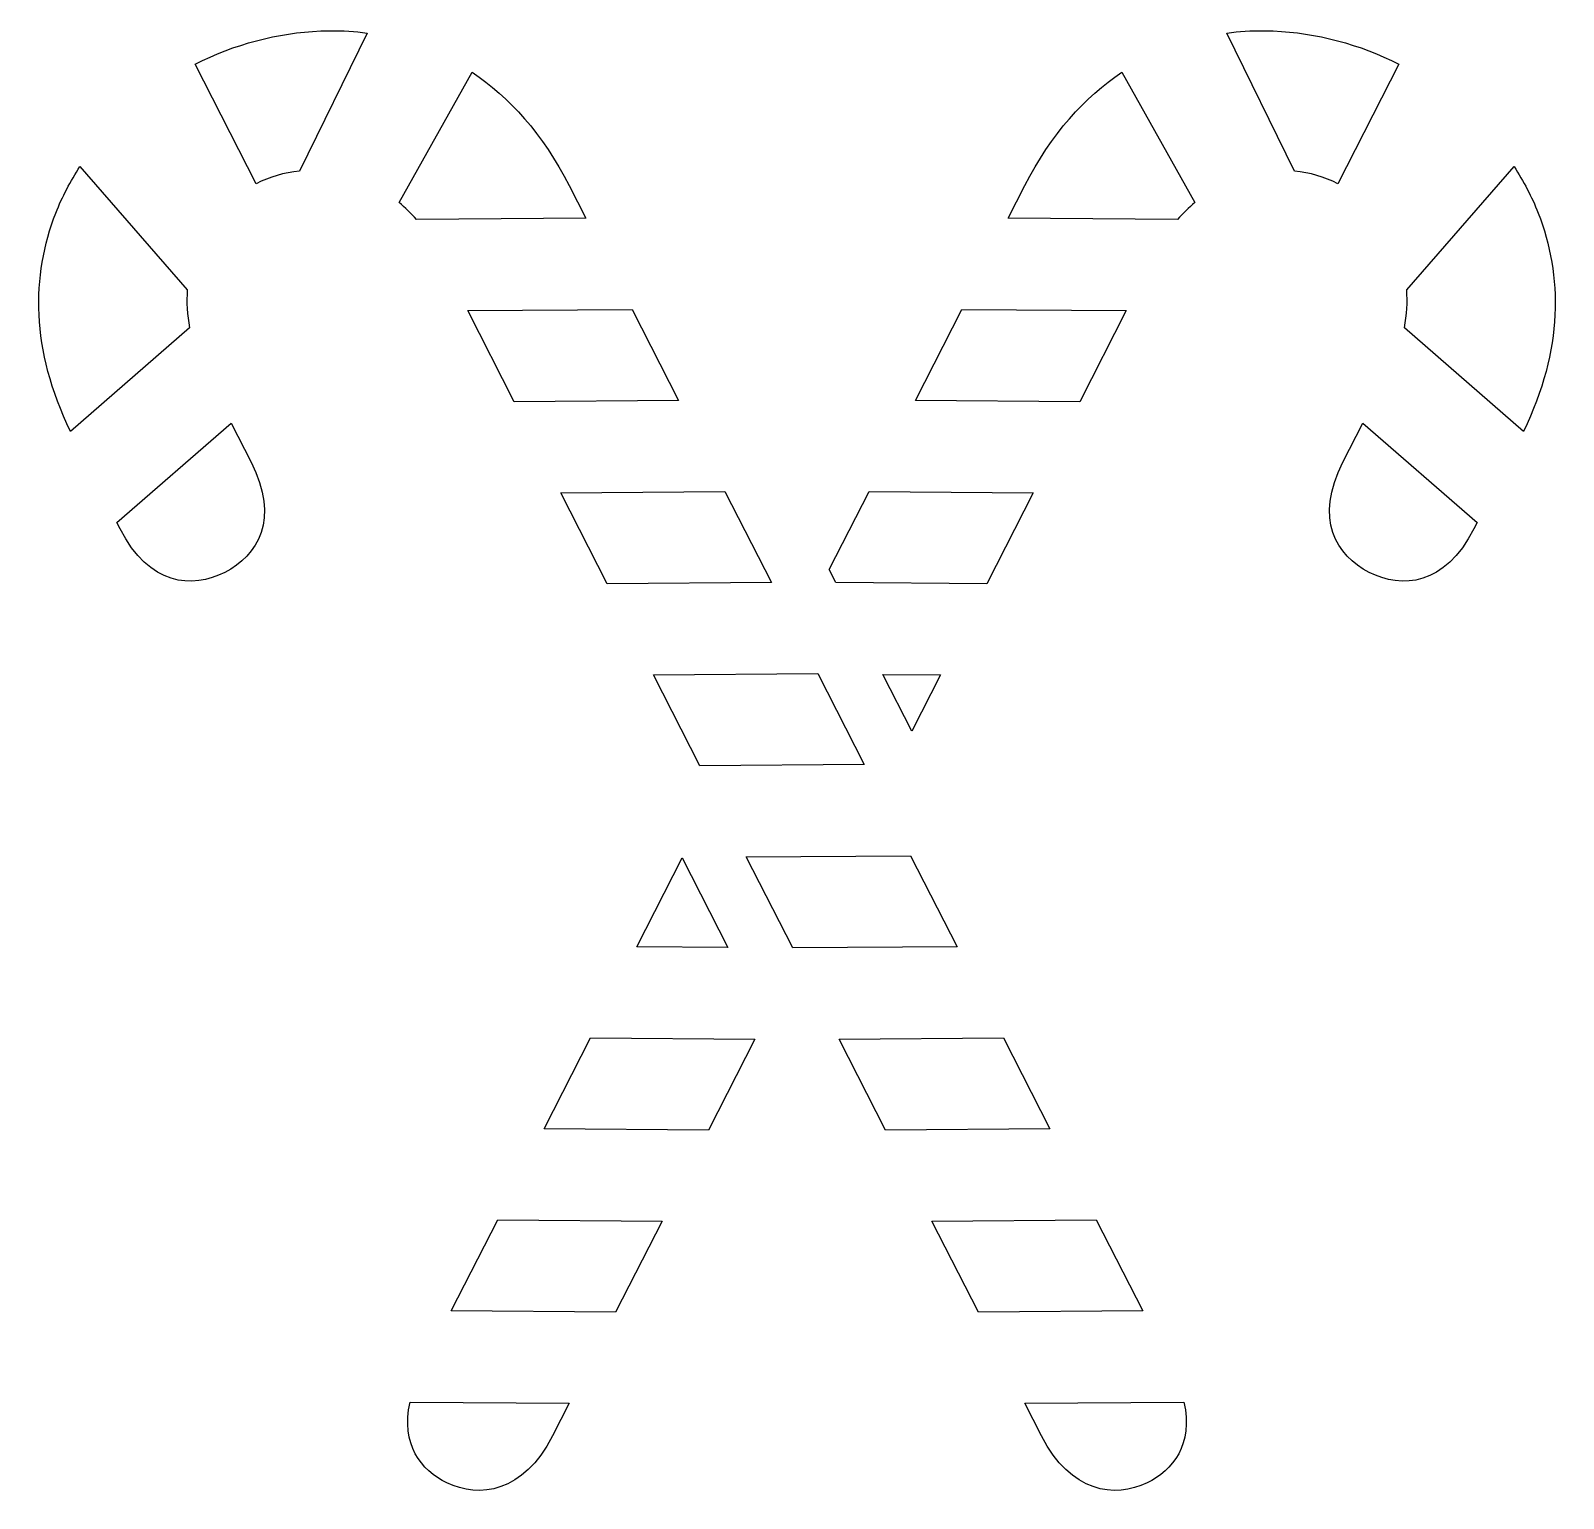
# Model space of a CAD drawing. Header units: centimetres. Extents: x -10.1 to 10.1, y -9.8 to 9.6.
import ezdxf

# ---------------------------------------------------------------- set-up
doc = ezdxf.new("R2010")
doc.units = ezdxf.units.CM
doc.header["$MEASUREMENT"] = 0
doc.layers.add('Layer 1', color=7, linetype='Continuous')

msp = doc.modelspace()

# ---------------------------------------------------------------- linework, layer by layer
at = {"layer": 'Layer 1'}
for points, knots in [([(-6.15808, 9.6288), (-6.2008, 9.62859), (-6.24355, 9.62766), (-6.28627, 9.62597), (-6.28627, 9.62597), (-6.8563, 9.60362), (-7.42628, 9.44958), (-7.94288, 9.18637), (-7.94288, 9.18637), (-7.94288, 9.18637), (-7.13891, 7.60837), (-7.13891, 7.60837), (-7.13891, 7.60837), (-6.96239, 7.69831), (-6.76868, 7.75427), (-6.56863, 7.77514), (-6.56863, 7.77514), (-6.56863, 7.77514), (-5.67454, 9.59764), (-5.67454, 9.59764), (-5.67454, 9.59764), (-5.83461, 9.61902), (-5.99616, 9.62948), (-6.15808, 9.62884), (-6.15808, 9.62884), (-6.15808, 9.62884), (-6.15808, 9.6288), (-6.15808, 9.6288)], [0, 0, 0, 0, 0.125, 0.125, 0.125, 0.125, 0.25, 0.25, 0.25, 0.25, 0.375, 0.375, 0.375, 0.375, 0.5, 0.5, 0.5, 0.5, 0.625, 0.625, 0.625, 0.625, 0.75, 0.75, 0.75, 0.75, 1, 1, 1, 1]), ([(6.15808, 9.6288), (5.99615, 9.62947), (5.83465, 9.61902), (5.67454, 9.5976), (5.67454, 9.5976), (5.67454, 9.5976), (6.56863, 7.7751), (6.56863, 7.7751), (6.56863, 7.7751), (6.76872, 7.75431), (6.96239, 7.69835), (7.13891, 7.60837), (7.13891, 7.60837), (7.13891, 7.60837), (7.94288, 9.18638), (7.94288, 9.18638), (7.94288, 9.18638), (7.42632, 9.44959), (6.8563, 9.60367), (6.28631, 9.62598), (6.28631, 9.62598), (6.24355, 9.62767), (6.20079, 9.62859), (6.15812, 9.62881), (6.15812, 9.62881), (6.15812, 9.62881), (6.15808, 9.6288), (6.15808, 9.6288)], [0, 0, 0, 0, 0.125, 0.125, 0.125, 0.125, 0.25, 0.25, 0.25, 0.25, 0.375, 0.375, 0.375, 0.375, 0.5, 0.5, 0.5, 0.5, 0.625, 0.625, 0.625, 0.625, 0.75, 0.75, 0.75, 0.75, 1, 1, 1, 1]), ([(-4.28777, 9.07944), (-4.28777, 9.07944), (-5.25232, 7.36143), (-5.25232, 7.36143), (-5.25232, 7.36143), (-5.17203, 7.29396), (-5.09529, 7.21848), (-5.02326, 7.13414), (-5.02326, 7.13414), (-5.02326, 7.13414), (-2.78853, 7.15109), (-2.78853, 7.15109), (-2.78853, 7.15109), (-2.78853, 7.15109), (-3.00865, 7.58314), (-3.00865, 7.58314), (-3.00865, 7.58314), (-3.35725, 8.26736), (-3.79694, 8.7528), (-4.28769, 9.07943), (-4.28769, 9.07943), (-4.28769, 9.07943), (-4.28777, 9.07944), (-4.28777, 9.07944)], [0, 0, 0, 0, 0.14285714, 0.14285714, 0.14285714, 0.14285714, 0.28571429, 0.28571429, 0.28571429, 0.28571429, 0.42857143, 0.42857143, 0.42857143, 0.42857143, 0.57142857, 0.57142857, 0.57142857, 0.57142857, 0.71428571, 0.71428571, 0.71428571, 0.71428571, 1, 1, 1, 1]), ([(4.28772, 9.07944), (3.79697, 8.75281), (3.35728, 8.26737), (3.00868, 7.58315), (3.00868, 7.58315), (3.00868, 7.58315), (2.78856, 7.1511), (2.78856, 7.1511), (2.78856, 7.1511), (2.78856, 7.1511), (5.02325, 7.13415), (5.02325, 7.13415), (5.02325, 7.13415), (5.09527, 7.21849), (5.17202, 7.29397), (5.25231, 7.36144), (5.25231, 7.36144), (5.25231, 7.36144), (4.28772, 9.07945), (4.28772, 9.07945), (4.28772, 9.07945), (4.28772, 9.07945), (4.28772, 9.07944), (4.28772, 9.07944)], [0, 0, 0, 0, 0.14285714, 0.14285714, 0.14285714, 0.14285714, 0.28571429, 0.28571429, 0.28571429, 0.28571429, 0.42857143, 0.42857143, 0.42857143, 0.42857143, 0.57142857, 0.57142857, 0.57142857, 0.57142857, 0.71428571, 0.71428571, 0.71428571, 0.71428571, 1, 1, 1, 1]), ([(-9.46502, 7.83523), (-9.59089, 7.64159), (-9.69779, 7.43632), (-9.78212, 7.22101), (-9.78212, 7.22101), (-10.10542, 6.39443), (-10.11516, 5.42086), (-9.58844, 4.33735), (-9.58844, 4.33735), (-9.58844, 4.33735), (-8.01735, 5.70473), (-8.01735, 5.70473), (-8.01735, 5.70473), (-8.05066, 5.87686), (-8.05977, 6.04511), (-8.04763, 6.2067), (-8.04763, 6.2067), (-8.04763, 6.2067), (-9.46502, 7.83523), (-9.46502, 7.83523)], [0, 0, 0, 0, 0.16666667, 0.16666667, 0.16666667, 0.16666667, 0.33333333, 0.33333333, 0.33333333, 0.33333333, 0.5, 0.5, 0.5, 0.5, 0.66666667, 0.66666667, 0.66666667, 0.66666667, 1, 1, 1, 1]), ([(9.46502, 7.83523), (9.46502, 7.83523), (8.04767, 6.2067), (8.04767, 6.2067), (8.04767, 6.2067), (8.05981, 6.0452), (8.05075, 5.87695), (8.01731, 5.70477), (8.01731, 5.70477), (8.01731, 5.70477), (9.58849, 4.33735), (9.58849, 4.33735), (9.58849, 4.33735), (10.11517, 5.42086), (10.10547, 6.39439), (9.78204, 7.22096), (9.78204, 7.22096), (9.69783, 7.43623), (9.59089, 7.64154), (9.46506, 7.83522), (9.46506, 7.83522), (9.46506, 7.83522), (9.46502, 7.83523), (9.46502, 7.83523)], [0, 0, 0, 0, 0.14285714, 0.14285714, 0.14285714, 0.14285714, 0.28571429, 0.28571429, 0.28571429, 0.28571429, 0.42857143, 0.42857143, 0.42857143, 0.42857143, 0.57142857, 0.57142857, 0.57142857, 0.57142857, 0.71428571, 0.71428571, 0.71428571, 0.71428571, 1, 1, 1, 1]), ([(-2.17587, 5.94885), (-2.17587, 5.94885), (-4.34444, 5.9324), (-4.34444, 5.9324), (-4.34444, 5.9324), (-4.34444, 5.9324), (-3.73174, 4.73002), (-3.73174, 4.73002), (-3.73174, 4.73002), (-3.73174, 4.73002), (-1.56313, 4.74647), (-1.56313, 4.74647), (-1.56313, 4.74647), (-1.56313, 4.74647), (-2.17583, 5.94885), (-2.17583, 5.94885), (-2.17583, 5.94885), (-2.17583, 5.94885), (-2.17587, 5.94885), (-2.17587, 5.94885)], [0, 0, 0, 0, 0.16666667, 0.16666667, 0.16666667, 0.16666667, 0.33333333, 0.33333333, 0.33333333, 0.33333333, 0.5, 0.5, 0.5, 0.5, 0.66666667, 0.66666667, 0.66666667, 0.66666667, 1, 1, 1, 1]), ([(2.17604, 5.94885), (2.17604, 5.94885), (1.56334, 4.74651), (1.56334, 4.74651), (1.56334, 4.74651), (1.56334, 4.74651), (3.73195, 4.73006), (3.73195, 4.73006), (3.73195, 4.73006), (3.73195, 4.73006), (4.34465, 5.93244), (4.34465, 5.93244), (4.34465, 5.93244), (4.34465, 5.93244), (2.17604, 5.94889), (2.17604, 5.94889), (2.17604, 5.94889), (2.17604, 5.94889), (2.17604, 5.94885), (2.17604, 5.94885)], [0, 0, 0, 0, 0.16666667, 0.16666667, 0.16666667, 0.16666667, 0.33333333, 0.33333333, 0.33333333, 0.33333333, 0.5, 0.5, 0.5, 0.5, 0.66666667, 0.66666667, 0.66666667, 0.66666667, 1, 1, 1, 1]), ([(-7.4685, 4.44703), (-7.4685, 4.44703), (-8.97672, 3.13435), (-8.97672, 3.13435), (-8.97672, 3.13435), (-8.97672, 3.13435), (-8.93358, 3.04985), (-8.93358, 3.04985), (-8.93358, 3.04985), (-8.55069, 2.29842), (-7.98459, 2.25557), (-7.55249, 2.47573), (-7.55249, 2.47573), (-7.12044, 2.69593), (-6.82239, 3.17909), (-7.20528, 3.93052), (-7.20528, 3.93052), (-7.20528, 3.93052), (-7.46853, 4.44708), (-7.46853, 4.44708), (-7.46853, 4.44708), (-7.46853, 4.44708), (-7.4685, 4.44703), (-7.4685, 4.44703)], [0, 0, 0, 0, 0.14285714, 0.14285714, 0.14285714, 0.14285714, 0.28571429, 0.28571429, 0.28571429, 0.28571429, 0.42857143, 0.42857143, 0.42857143, 0.42857143, 0.57142857, 0.57142857, 0.57142857, 0.57142857, 0.71428571, 0.71428571, 0.71428571, 0.71428571, 1, 1, 1, 1]), ([(7.4685, 4.44703), (7.4685, 4.44703), (7.20529, 3.93047), (7.20529, 3.93047), (7.20529, 3.93047), (6.8224, 3.17904), (7.12053, 2.69588), (7.55254, 2.47568), (7.55254, 2.47568), (7.98464, 2.25556), (8.55078, 2.29841), (8.93363, 3.04984), (8.93363, 3.04984), (8.93363, 3.04984), (8.97673, 3.13434), (8.97673, 3.13434), (8.97673, 3.13434), (8.97673, 3.13434), (7.46851, 4.44703), (7.46851, 4.44703), (7.46851, 4.44703), (7.46851, 4.44703), (7.4685, 4.44703), (7.4685, 4.44703)], [0, 0, 0, 0, 0.14285714, 0.14285714, 0.14285714, 0.14285714, 0.28571429, 0.28571429, 0.28571429, 0.28571429, 0.42857143, 0.42857143, 0.42857143, 0.42857143, 0.57142857, 0.57142857, 0.57142857, 0.57142857, 0.71428571, 0.71428571, 0.71428571, 0.71428571, 1, 1, 1, 1]), ([(-0.95068, 3.54422), (-0.95068, 3.54422), (-3.11929, 3.52769), (-3.11929, 3.52769), (-3.11929, 3.52769), (-3.11929, 3.52769), (-2.50667, 2.3254), (-2.50667, 2.3254), (-2.50667, 2.3254), (-2.50667, 2.3254), (-0.3381, 2.34185), (-0.3381, 2.34185), (-0.3381, 2.34185), (-0.3381, 2.34185), (-0.95067, 3.54419), (-0.95067, 3.54419), (-0.95067, 3.54419), (-0.95067, 3.54419), (-0.95068, 3.54422), (-0.95068, 3.54422)], [0, 0, 0, 0, 0.16666667, 0.16666667, 0.16666667, 0.16666667, 0.33333333, 0.33333333, 0.33333333, 0.33333333, 0.5, 0.5, 0.5, 0.5, 0.66666667, 0.66666667, 0.66666667, 0.66666667, 1, 1, 1, 1]), ([(0.95068, 3.54422), (0.95068, 3.54422), (0.42598, 2.51435), (0.42598, 2.51435), (0.42598, 2.51435), (0.42598, 2.51435), (0.51453, 2.34062), (0.51453, 2.34062), (0.51453, 2.34062), (0.51453, 2.34062), (2.50667, 2.32544), (2.50667, 2.32544), (2.50667, 2.32544), (2.50667, 2.32544), (3.11929, 3.52765), (3.11929, 3.52765), (3.11929, 3.52765), (3.11929, 3.52765), (0.95068, 3.54418), (0.95068, 3.54418), (0.95068, 3.54418), (0.95068, 3.54418), (0.95068, 3.54422), (0.95068, 3.54422)], [0, 0, 0, 0, 0.14285714, 0.14285714, 0.14285714, 0.14285714, 0.28571429, 0.28571429, 0.28571429, 0.28571429, 0.42857143, 0.42857143, 0.42857143, 0.42857143, 0.57142857, 0.57142857, 0.57142857, 0.57142857, 0.71428571, 0.71428571, 0.71428571, 0.71428571, 1, 1, 1, 1]), ([(0.27451, 1.13959), (0.27451, 1.13959), (-1.8941, 1.12314), (-1.8941, 1.12314), (-1.8941, 1.12314), (-1.8941, 1.12314), (-1.28153, -0.07924), (-1.28153, -0.07924), (-1.28153, -0.07924), (-1.28153, -0.07924), (0.88717, -0.06271), (0.88717, -0.06271), (0.88717, -0.06271), (0.88717, -0.06271), (0.27447, 1.13963), (0.27447, 1.13963), (0.27447, 1.13963), (0.27447, 1.13963), (0.27451, 1.13959), (0.27451, 1.13959)], [0, 0, 0, 0, 0.16666667, 0.16666667, 0.16666667, 0.16666667, 0.33333333, 0.33333333, 0.33333333, 0.33333333, 0.5, 0.5, 0.5, 0.5, 0.66666667, 0.66666667, 0.66666667, 0.66666667, 1, 1, 1, 1]), ([(1.13187, 1.12888), (1.13187, 1.12888), (1.51442, 0.37808), (1.51442, 0.37808), (1.51442, 0.37808), (1.51442, 0.37808), (1.8941, 1.12319), (1.8941, 1.12319), (1.8941, 1.12319), (1.8941, 1.12319), (1.13187, 1.12892), (1.13187, 1.12892), (1.13187, 1.12892), (1.13187, 1.12892), (1.13187, 1.12888), (1.13187, 1.12888)], [0, 0, 0, 0, 0.2, 0.2, 0.2, 0.2, 0.4, 0.4, 0.4, 0.4, 0.6, 0.6, 0.6, 0.6, 1, 1, 1, 1]), ([(-1.51442, -1.29384), (-1.51442, -1.29384), (-2.11236, -2.46729), (-2.11236, -2.46729), (-2.11236, -2.46729), (-2.11236, -2.46729), (-0.91184, -2.47644), (-0.91184, -2.47644), (-0.91184, -2.47644), (-0.91184, -2.47644), (-1.51442, -1.2938), (-1.51442, -1.2938), (-1.51442, -1.2938), (-1.51442, -1.2938), (-1.51442, -1.29384), (-1.51442, -1.29384)], [0, 0, 0, 0, 0.2, 0.2, 0.2, 0.2, 0.4, 0.4, 0.4, 0.4, 0.6, 0.6, 0.6, 0.6, 1, 1, 1, 1]), ([(1.49975, -1.265), (1.49975, -1.265), (-0.66882, -1.28145), (-0.66882, -1.28145), (-0.66882, -1.28145), (-0.66882, -1.28145), (-0.05629, -2.48374), (-0.05629, -2.48374), (-0.05629, -2.48374), (-0.05629, -2.48374), (2.11232, -2.46729), (2.11232, -2.46729), (2.11232, -2.46729), (2.11232, -2.46729), (1.49975, -1.26504), (1.49975, -1.26504), (1.49975, -1.26504), (1.49975, -1.26504), (1.49975, -1.265), (1.49975, -1.265)], [0, 0, 0, 0, 0.16666667, 0.16666667, 0.16666667, 0.16666667, 0.33333333, 0.33333333, 0.33333333, 0.33333333, 0.5, 0.5, 0.5, 0.5, 0.66666667, 0.66666667, 0.66666667, 0.66666667, 1, 1, 1, 1]), ([(-2.72494, -3.66958), (-2.72494, -3.66958), (-3.33756, -4.87192), (-3.33756, -4.87192), (-3.33756, -4.87192), (-3.33756, -4.87192), (-1.16899, -4.88837), (-1.16899, -4.88837), (-1.16899, -4.88837), (-1.16899, -4.88837), (-0.55642, -3.68603), (-0.55642, -3.68603), (-0.55642, -3.68603), (-0.55642, -3.68603), (-2.72503, -3.66958), (-2.72503, -3.66958), (-2.72503, -3.66958), (-2.72503, -3.66958), (-2.72494, -3.66958), (-2.72494, -3.66958)], [0, 0, 0, 0, 0.16666667, 0.16666667, 0.16666667, 0.16666667, 0.33333333, 0.33333333, 0.33333333, 0.33333333, 0.5, 0.5, 0.5, 0.5, 0.66666667, 0.66666667, 0.66666667, 0.66666667, 1, 1, 1, 1]), ([(2.72485, -3.66958), (2.72485, -3.66958), (0.55628, -3.68603), (0.55628, -3.68603), (0.55628, -3.68603), (0.55628, -3.68603), (1.1689, -4.88841), (1.1689, -4.88841), (1.1689, -4.88841), (1.1689, -4.88841), (3.33751, -4.87196), (3.33751, -4.87196), (3.33751, -4.87196), (3.33751, -4.87196), (2.72494, -3.66954), (2.72494, -3.66954), (2.72494, -3.66954), (2.72494, -3.66954), (2.72485, -3.66958), (2.72485, -3.66958)], [0, 0, 0, 0, 0.16666667, 0.16666667, 0.16666667, 0.16666667, 0.33333333, 0.33333333, 0.33333333, 0.33333333, 0.5, 0.5, 0.5, 0.5, 0.66666667, 0.66666667, 0.66666667, 0.66666667, 1, 1, 1, 1]), ([(-3.95025, -6.07421), (-3.95025, -6.07421), (-4.56282, -7.27642), (-4.56282, -7.27642), (-4.56282, -7.27642), (-4.56282, -7.27642), (-2.39412, -7.29287), (-2.39412, -7.29287), (-2.39412, -7.29287), (-2.39412, -7.29287), (-1.78155, -6.09066), (-1.78155, -6.09066), (-1.78155, -6.09066), (-1.78155, -6.09066), (-3.95025, -6.07421), (-3.95025, -6.07421)], [0, 0, 0, 0, 0.2, 0.2, 0.2, 0.2, 0.4, 0.4, 0.4, 0.4, 0.6, 0.6, 0.6, 0.6, 1, 1, 1, 1]), ([(3.95017, -6.07421), (3.95017, -6.07421), (1.78147, -6.09066), (1.78147, -6.09066), (1.78147, -6.09066), (1.78147, -6.09066), (2.39404, -7.29287), (2.39404, -7.29287), (2.39404, -7.29287), (2.39404, -7.29287), (4.56274, -7.27642), (4.56274, -7.27642), (4.56274, -7.27642), (4.56274, -7.27642), (3.95017, -6.07421), (3.95017, -6.07421)], [0, 0, 0, 0, 0.2, 0.2, 0.2, 0.2, 0.4, 0.4, 0.4, 0.4, 0.6, 0.6, 0.6, 0.6, 1, 1, 1, 1]), ([(-5.10772, -8.47922), (-5.22798, -9.03963), (-4.96414, -9.38191), (-4.6211, -9.54683), (-4.6211, -9.54683), (-4.19592, -9.75126), (-3.61118, -9.68143), (-3.22694, -8.92738), (-3.22694, -8.92738), (-3.22694, -8.92738), (-3.00674, -8.49516), (-3.00674, -8.49516), (-3.00674, -8.49516), (-3.00674, -8.49516), (-5.10772, -8.47922), (-5.10772, -8.47922)], [0, 0, 0, 0, 0.2, 0.2, 0.2, 0.2, 0.4, 0.4, 0.4, 0.4, 0.6, 0.6, 0.6, 0.6, 1, 1, 1, 1]), ([(5.10764, -8.47922), (5.10764, -8.47922), (3.00666, -8.49524), (3.00666, -8.49524), (3.00666, -8.49524), (3.00666, -8.49524), (3.22686, -8.92734), (3.22686, -8.92734), (3.22686, -8.92734), (3.61109, -9.68147), (4.19588, -9.7513), (4.62093, -9.54687), (4.62093, -9.54687), (4.96405, -9.38199), (5.2279, -9.03959), (5.10763, -8.47926), (5.10763, -8.47926), (5.10763, -8.47926), (5.10764, -8.47922), (5.10764, -8.47922)], [0, 0, 0, 0, 0.16666667, 0.16666667, 0.16666667, 0.16666667, 0.33333333, 0.33333333, 0.33333333, 0.33333333, 0.5, 0.5, 0.5, 0.5, 0.66666667, 0.66666667, 0.66666667, 0.66666667, 1, 1, 1, 1])]:
    msp.add_open_spline(points, degree=3, knots=knots, dxfattribs=at)

doc.saveas('drawing.dxf')
